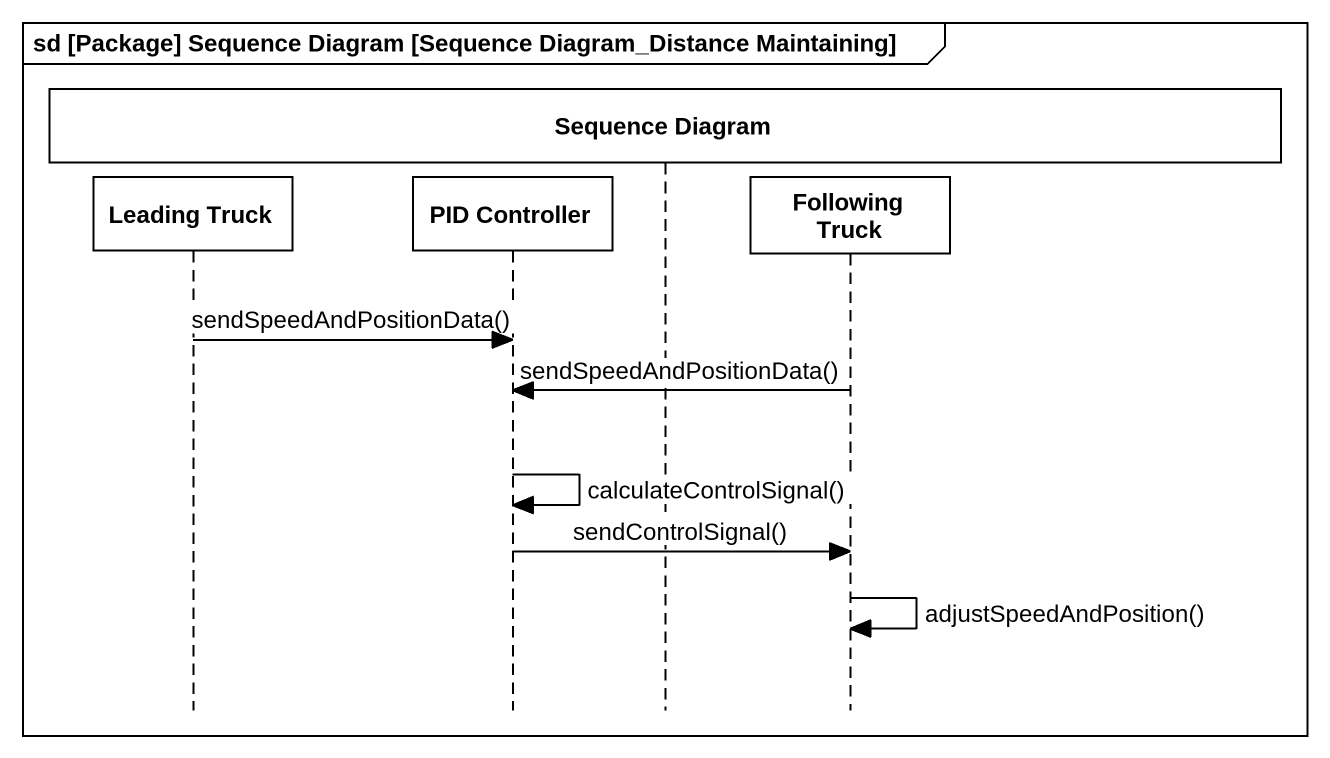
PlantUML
@startuml
mainframe sd [Package] Sequence Diagram [Sequence Diagram_Distance Maintaining]
hide footbox
participant "Leading Truck" as Leading_Truck
participant "PID Controller" as PID_Controller
participant "Sequence Diagram" as Sequence_Diagram
participant "Following Truck" as Following_Truck

Leading_Truck -> PID_Controller : sendSpeedAndPositionData()
Following_Truck -> PID_Controller : sendSpeedAndPositionData()
PID_Controller -> PID_Controller : calculateControlSignal()
PID_Controller -> Following_Truck : sendControlSignal()
Following_Truck -> Following_Truck : adjustSpeedAndPosition()
@enduml
